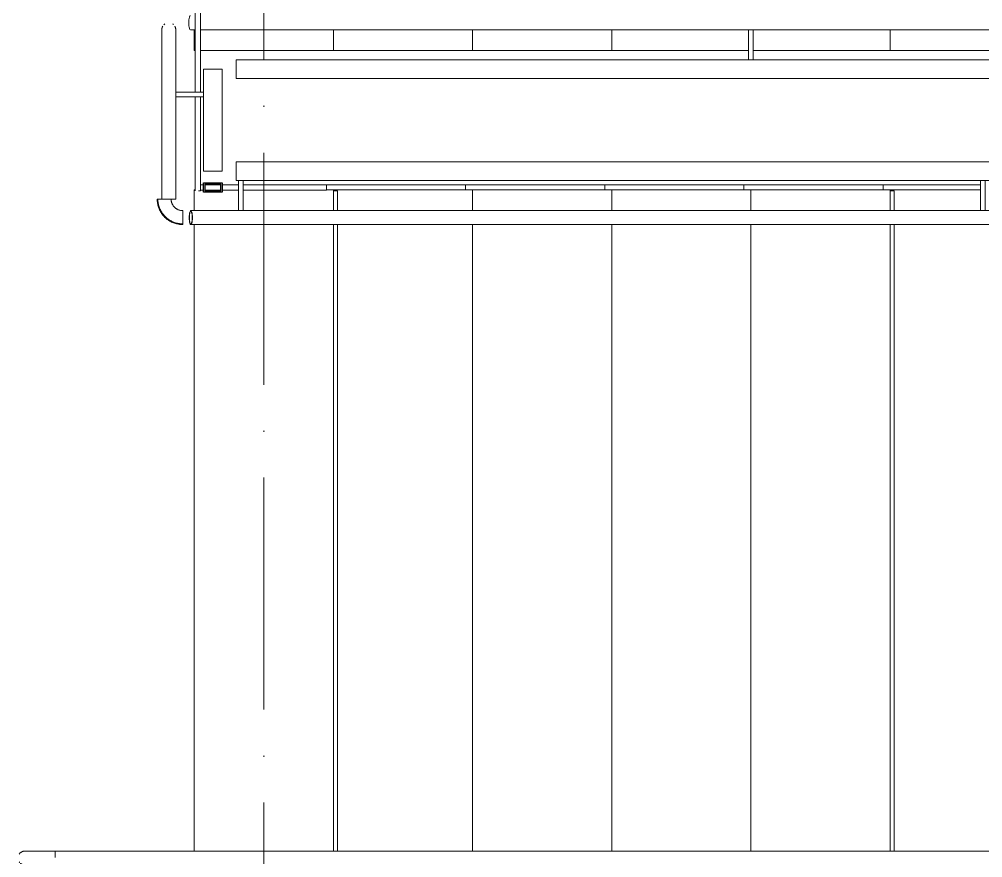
# Model space of a CAD drawing. Header units: millimetres. Extents: x -213536 to 1564669, y -45299 to 942238.
# Drawn here: x 516215 to 518292, y 425496 to 427303 of the extents above; entities that cross this region are included whole.
import ezdxf

# ---------------------------------------------------------------- set-up
doc = ezdxf.new("R2010")
doc.units = ezdxf.units.MM
doc.linetypes.add('50_200_ШТРИХ_1Т_ш5_п1_п1_', pattern=[700, 500, -100, 0, -100])
for name, color, linetype, lineweight in [('0-1', 7, 'Continuous', 5), ('0-2', 7, 'Continuous', 9), ('3) ЖБ 4м', 3, 'Continuous', 30), ('Контуры', 7, 'Continuous', 9), ('Линии подступенков', 7, 'Continuous', 9), ('Линии свеса', 7, 'Continuous', 9), ('Ограждение', 7, 'Continuous', 9), ('Ограждение-1', 7, 'Continuous', 25), ('Оси-2', 7, '50_200_ШТРИХ_1Т_ш5_п1_п1_', 9), ('Стены', 7, 'Continuous', 9)]:
    doc.layers.add(name, color=color, linetype=linetype, lineweight=lineweight)
doc.layers.get('0-2').off()

# ---------------------------------------------------------------- blocks, each defined once
blk = doc.blocks.new('Ось 3 этаж')
at = {"layer": 'Оси-2'}
blk.add_line((516742.1, 423014.8), (516742.1, 476626.8), dxfattribs=at)
blk = doc.blocks.new('О_Элемент ограждения_Обод_Труба_ГОСТ 8645-68 - О_Элемент ограждения_Обод_Труба_ГОСТ 8645-68-30985916-АИ2_03_План отделки стен 3-го этажа _Часть 2_')
at = {"layer": 'Ограждение'}
for p, q in [((-3720, 20), (0, 20)), ((-3720, -20), (-3720, 20)), ((0, 20), (0, -20)), ((0, -20), (-3720, -20))]:
    blk.add_line(p, q, dxfattribs=at)
blk = doc.blocks.new('О_Элемент поручня_Маршевый_Труба_ГОСТ 8732-78 - О_Элемент поручня_Маршевый_Труба_ГОСТ 8732-78-V101-АИ2_03_План отделки стен 3-го этажа _Часть 2_')
at = {"layer": 'Ограждение'}
for p, q in [((-31.9, 0), (-3926, 0)), ((-9.9, 0), (-19.9, 0))]:
    blk.add_line(p, q, dxfattribs=at)
at = {"layer": 'Ограждение', "flags": 128}
for points in [[(-6.3, -15), (-6.4, -11.7), (-6.7, -8.5), (-7.1, -5.6), (-7.7, -3.3), (-8.3, -1.5), (-9.1, -0.4), (-9.9, 0)], [(-9.9, -30), (-9.1, -29.6), (-8.3, -28.5), (-7.7, -26.7), (-7.1, -24.4), (-6.7, -21.5), (-6.4, -18.3), (-6.3, -15)]]:
    blk.add_lwpolyline(points, dxfattribs=at)
blk = doc.blocks.new('О_Элемент ограждения_Обод_Труба_ГОСТ 8645-68 - О_Элемент ограждения_Обод_Труба_ГОСТ 8645-68-31294175-АИ2_03_План отделки стен 3-го этажа _Часть 2_')
at = {"layer": 'Ограждение'}
for p, q in [((-220, 20), (0, 20)), ((-220, -20), (-220, 20)), ((0, 20), (0, -20)), ((-169.8, -20), (-220, -20)), ((0, -20), (-160.2, -20))]:
    blk.add_line(p, q, dxfattribs=at)
blk = doc.blocks.new('О_Элемент поручня_Маршевый_Труба_ГОСТ 8732-78 - О_Элемент поручня_Маршевый_Труба_ГОСТ 8732-78-V102-АИ2_03_План отделки стен 3-го этажа _Часть 2_')
at = {"layer": 'Ограждение'}
for p, q in [((-9.9, 0), (-3926, 0)), ((-3926, -30), (-9.9, -30))]:
    blk.add_line(p, q, dxfattribs=at)
at = {"layer": 'Ограждение', "flags": 128}
for points in [[(-3929.5, -15), (-3929.4, -11.7), (-3929.1, -8.5), (-3928.7, -5.6), (-3928.2, -3.3), (-3927.5, -1.5), (-3926.7, -0.4), (-3926, 0)], [(-3922.4, -15), (-3922.5, -18.6), (-3922.8, -22), (-3923.3, -24.9), (-3923.9, -27.3), (-3924.7, -29), (-3925.5, -29.9), (-3926.4, -29.9), (-3927.2, -29), (-3928, -27.3), (-3928.6, -24.9), (-3929.1, -22), (-3929.4, -18.6), (-3929.5, -15)], [(-3922.8, -15), (-3922.9, -11.8), (-3923.1, -8.7), (-3923.6, -6), (-3924.1, -3.9), (-3924.8, -2.4), (-3925.6, -1.6), (-3926.3, -1.6), (-3927.1, -2.4), (-3927.8, -3.9), (-3928.3, -6), (-3928.8, -8.7), (-3929.1, -11.8), (-3929.1, -15)], [(-3929.1, -15), (-3929.1, -18.2), (-3928.8, -21.3), (-3928.3, -24), (-3927.8, -26.1), (-3927.1, -27.6), (-3926.3, -28.4), (-3925.6, -28.4), (-3924.8, -27.6), (-3924.1, -26.1), (-3923.6, -24), (-3923.1, -21.3), (-3922.9, -18.2), (-3922.8, -15)], [(-3926, 0), (-3925.2, -0.4), (-3924.4, -1.5), (-3923.7, -3.3), (-3923.2, -5.6), (-3922.8, -8.5), (-3922.5, -11.7), (-3922.4, -15)]]:
    blk.add_lwpolyline(points, dxfattribs=at)
blk = doc.blocks.new('О_Кронштейн_Форма Г_Круг_ГОСТ 2590-2006 - О_Кронштейн_Форма Г_Круг_ГОСТ 2590-2006-31422595-АИ2_03_План отделки стен 3-го этажа _Часть 2_')
at = {"layer": 'Ограждение'}
for p, q in [((5894.2, 1665), (5894.2, 1720)), ((5904.2, 1720), (5904.2, 1665))]:
    blk.add_line(p, q, dxfattribs=at)
at = {"layer": 'Ограждение', "flags": 128}
for points in [[(5894.2, 1655), (5894.2, 1655.9), (5894.2, 1656.9), (5894.2, 1657.8), (5894.2, 1658.8), (5894.2, 1659.8), (5894.2, 1660.8), (5894.2, 1661.7), (5894.2, 1662.7), (5894.2, 1663.7), (5894.2, 1664.7), (5894.2, 1665)], [(5904.2, 1665), (5904.2, 1664), (5904.2, 1663), (5904.2, 1662), (5904.2, 1661), (5904.2, 1660), (5904.2, 1659.1), (5904.2, 1658.1), (5904.2, 1657.1), (5904.2, 1656.2), (5904.2, 1655.3)]]:
    blk.add_lwpolyline(points, dxfattribs=at)
blk = doc.blocks.new('О_Элемент ограждения_Обод_Труба_ГОСТ 86451 - О_Элемент ограждения_Обод_Труба_ГОСТ 8645-68 2-33131214-АИ2_03_План отделки стен 3-го этажа _Часть 2_')
at = {"layer": 'Ограждение-1'}
for p, q in [((-1820, 20), (-1800, 20)), ((-1820, -20), (-1820, 20)), ((-1817, 17), (-1817, -17)), ((-1803, 17), (-1817, 17)), ((-1803, -17), (-1803, 17)), ((-1800, 20), (-1800, -20)), ((-20, -20), (-20, 20)), ((-20, 20), (0, 20)), ((-17, 17), (-17, -17)), ((-3, 17), (-17, 17)), ((-3, -17), (-3, 17)), ((0, 20), (0, -20)), ((-1800, -20), (-1820, -20)), ((-1817, -17), (-1803, -17)), ((0, -20), (-20, -20)), ((-17, -17), (-3, -17))]:
    blk.add_line(p, q, dxfattribs=at)
blk = doc.blocks.new('О_Элемент поручня_Площадочный_Двухуровневый_ГОСТ 8732-78 - О_Элемент поручня_Площадочный_Двухуровневый_ГОСТ 8732-78 2-33683547-АИ2_03_План отделки стен 3-го этажа _Часть 2_')
at = {"layer": 'Ограждение'}
for p, q in [((310, -10), (0, -10)), ((0, -25), (0, -18.8)), ((0, -40), (0, -25)), ((0, -40), (310, -40))]:
    blk.add_line(p, q, dxfattribs=at)
at = {"layer": 'Ограждение', "flags": 128}
for points in [[(310, -10), (312.2, -10), (314.4, -10), (316.6, -10), (318.8, -10), (320.9, -10), (323.1, -10), (325.2, -10), (327.3, -10), (329.4, -10), (331.4, -10), (333.4, -10), (335.4, -10), (337.3, -10), (339.2, -10), (341.1, -10), (342.8, -10), (344.6, -10), (346.3, -10), (347.9, -10), (349.5, -10), (351, -10), (352.4, -10), (353.8, -10), (355.1, -10), (356.3, -10), (357.4, -10), (358.5, -10), (359.5, -10), (360.4, -10), (361.3, -10), (362, -10), (362.7, -10), (363.3, -10), (363.8, -10), (364.2, -10), (364.5, -10), (364.8, -10), (364.9, -10), (365, -10), (365, -10)], [(365, -10), (365, -10), (364.8, -10), (364.6, -10), (364.3, -10), (363.9, -10), (363.4, -10), (362.9, -10), (362.2, -10), (361.5, -10), (360.7, -10), (359.8, -10), (358.8, -10), (357.7, -10), (356.6, -10), (355.4, -10), (354.1, -10), (352.8, -10), (351.3, -10), (349.9, -10), (348.3, -10), (346.7, -10), (345, -10), (343.3, -10), (341.5, -10), (339.7, -10), (337.8, -10), (335.9, -10), (334, -10), (332, -10), (329.9, -10), (327.9, -10), (325.8, -10), (323.6, -10), (321.5, -10), (319.3, -10), (317.2, -10), (315, -10), (312.8, -10), (310.6, -10), (310, -10)], [(365, -10), (365.6, -10), (366.2, -10), (366.8, -10.1), (367.4, -10.2), (368, -10.3), (368.6, -10.4), (369.1, -10.6), (369.7, -10.8), (370.3, -11), (370.8, -11.2), (371.4, -11.4), (371.9, -11.7), (372.5, -12)], [(375.8, -14.5), (376.2, -15), (376.6, -15.4), (376.9, -15.9), (377.3, -16.4)], [(310, -40), (312.2, -40), (314.4, -40), (316.6, -40), (318.8, -40), (320.9, -40), (323.1, -40), (325.2, -40), (327.3, -40), (329.4, -40), (331.4, -40), (333.4, -40), (335.4, -40), (337.3, -40), (339.2, -40), (341.1, -40), (342.8, -40), (344.6, -40), (346.3, -40), (347.9, -40), (349.5, -40), (351, -40), (352.4, -40), (353.8, -40), (355.1, -40), (356.3, -40), (357.4, -40), (358.5, -40), (359.5, -40), (360.4, -40), (361.3, -40), (362, -40), (362.7, -40), (363.3, -40), (363.8, -40), (364.2, -40), (364.5, -40), (364.8, -40), (364.9, -40), (365, -40), (365, -40)], [(365, -40), (365, -40), (364.8, -40), (364.6, -40), (364.3, -40), (363.9, -40), (363.4, -40), (362.9, -40), (362.2, -40), (361.5, -40), (360.7, -40), (359.8, -40), (358.8, -40), (357.7, -40), (356.6, -40), (355.4, -40), (354.1, -40), (352.8, -40), (351.3, -40), (349.9, -40), (348.3, -40), (346.7, -40), (345, -40), (343.3, -40), (341.5, -40), (339.7, -40), (337.8, -40), (335.9, -40), (334, -40), (332, -40), (329.9, -40), (327.9, -40), (325.8, -40), (323.6, -40), (321.5, -40), (319.3, -40), (317.2, -40), (315, -40), (312.8, -40), (310.6, -40)], [(372.6, -37.9), (372.1, -38.2), (371.5, -38.5), (371, -38.8), (370.4, -39), (369.9, -39.2), (369.3, -39.4), (368.7, -39.5), (368.1, -39.7), (367.5, -39.8), (367, -39.9), (366.4, -39.9), (365.8, -40), (365.2, -40), (365, -40)], [(377.4, -33.5), (377, -34), (376.7, -34.4), (376.3, -34.9), (375.9, -35.3)]]:
    blk.add_lwpolyline(points, dxfattribs=at)
blk = doc.blocks.new('О_Кронштейн_Форма Г_Круг_ГОСТ 25902 - О_Кронштейн_Форма Г_Круг_ГОСТ 2590-2006-31482955-АИ2_03_План отделки стен 3-го этажа _Часть 2_')
at = {"layer": 'Ограждение'}
for p, q in [((2220, 1909.8), (2170, 1909.8)), ((2170, 1899.8), (2220, 1899.8)), ((2220, 1909.8), (2220, 1904.8)), ((2220, 1904.8), (2220, 1899.8))]:
    blk.add_line(p, q, dxfattribs=at)
at = {"layer": 'Ограждение', "flags": 128}
for points in [[(2160, 1909.8), (2160.9, 1909.8), (2161.9, 1909.8), (2162.8, 1909.8), (2163.8, 1909.8), (2164.8, 1909.8), (2165.8, 1909.8), (2166.7, 1909.8), (2167.7, 1909.8), (2168.7, 1909.8), (2169.7, 1909.8), (2170, 1909.8)], [(2170, 1899.8), (2169, 1899.8), (2168, 1899.8), (2167, 1899.8), (2166, 1899.8), (2165, 1899.8), (2164.1, 1899.8), (2163.1, 1899.8), (2162.1, 1899.8), (2161.2, 1899.8), (2160.3, 1899.8)]]:
    blk.add_lwpolyline(points, dxfattribs=at)
blk = doc.blocks.new('О_Элемент поручня_Загиб_Труба_ГОСТ 87321 - О_Элемент поручня_Загиб_Труба_ГОСТ 8732-78 2-31410520-АИ2_03_План отделки стен 3-го этажа _Часть 2_')
at = {"layer": 'Ограждение'}
for p, q in [((2120, 1679.8), (2138.9, 1679.8)), ((2120.5, 1679.8), (2120, 1679.8)), ((2175, 1654.3), (2175, 1654.8)), ((2175, 1654.8), (2175, 1624.8)), ((2175, 1624.8), (2175, 1625.3))]:
    blk.add_line(p, q, dxfattribs=at)
at = {"layer": 'Ограждение', "flags": 128}
for points in [[(2120, 1679.8), (2120, 1677.6), (2120.2, 1675.4), (2120.4, 1673.3), (2120.7, 1671.1), (2121.1, 1668.9), (2121.6, 1666.8), (2122.1, 1664.6), (2122.8, 1662.5), (2123.5, 1660.5), (2124.3, 1658.4), (2125.2, 1656.4), (2126.2, 1654.4), (2127.3, 1652.5), (2128.4, 1650.6), (2129.6, 1648.8), (2130.9, 1647), (2132.2, 1645.3), (2133.7, 1643.6), (2135.1, 1641.9), (2136.7, 1640.4), (2138.3, 1638.9), (2140, 1637.4), (2141.7, 1636.1), (2143.5, 1634.8), (2145.3, 1633.6), (2147.2, 1632.4), (2149.1, 1631.3), (2151, 1630.3), (2153, 1629.4), (2155.1, 1628.6), (2157.1, 1627.8), (2159.2, 1627.1), (2161.4, 1626.6), (2163.5, 1626.1), (2165.7, 1625.6), (2167.8, 1625.3), (2170, 1625.1), (2172.2, 1624.9), (2174.4, 1624.8), (2175, 1624.8)], [(2121.5, 1679.8), (2121.5, 1677.7), (2121.7, 1675.6), (2121.9, 1673.4), (2122.2, 1671.3), (2122.6, 1669.2), (2123, 1667.1), (2123.6, 1665.1), (2124.2, 1663), (2124.9, 1661), (2125.7, 1659), (2126.6, 1657.1), (2127.5, 1655.1), (2128.6, 1653.3), (2129.7, 1651.4), (2130.8, 1649.6), (2132.1, 1647.9), (2133.4, 1646.2), (2134.8, 1644.6), (2136.2, 1643), (2137.7, 1641.5), (2139.3, 1640), (2140.9, 1638.6), (2142.6, 1637.3), (2144.3, 1636), (2146.1, 1634.8), (2147.9, 1633.7), (2149.8, 1632.7), (2151.7, 1631.7), (2153.6, 1630.8), (2155.6, 1630), (2157.6, 1629.2), (2159.7, 1628.6), (2161.7, 1628), (2163.8, 1627.5), (2165.9, 1627.1), (2168, 1626.8), (2170.1, 1626.6), (2172.3, 1626.4), (2174.4, 1626.3), (2175, 1626.3)], [(2175, 1654.8), (2174, 1654.9), (2173, 1654.9), (2172, 1655), (2171, 1655.2), (2170, 1655.3), (2169.1, 1655.6), (2168.1, 1655.8), (2167.1, 1656.1), (2166.2, 1656.4), (2165.3, 1656.8), (2164.4, 1657.2), (2163.5, 1657.7), (2162.6, 1658.1), (2161.7, 1658.7), (2160.9, 1659.2), (2160.1, 1659.8), (2159.3, 1660.4), (2158.5, 1661), (2157.8, 1661.7), (2157.1, 1662.4), (2156.4, 1663.2), (2155.7, 1663.9), (2155.1, 1664.7), (2154.5, 1665.5), (2154, 1666.3), (2153.4, 1667.2), (2153, 1668.1), (2152.5, 1668.9), (2152.1, 1669.9), (2151.7, 1670.8), (2151.4, 1671.7), (2151, 1672.7), (2150.8, 1673.6), (2150.6, 1674.6), (2150.4, 1675.6), (2150.2, 1676.6), (2150.1, 1677.6), (2150, 1678.6), (2150, 1679.6), (2150, 1679.8)]]:
    blk.add_lwpolyline(points, dxfattribs=at)
blk = doc.blocks.new('О_Общий_Элемент поручня_Площадочный_Двухуровневый_С подрезкой_ГОСТ 8732-78 - О_Общий_Элемент поручня_Площадочный_Двухуровневый_С подрезкой_ГОСТ 8732-78-31370358-АИ2_03_План отделки стен 3-го этажа _Часть 2_')
at = {"layer": 'Ограждение'}
for p, q in [((20, 40), (0, 40)), ((0, 10), (20, 10))]:
    blk.add_line(p, q, dxfattribs=at)
at = {"layer": 'Ограждение', "flags": 128}
for points in [[(20, 40), (21.8, 40), (23.6, 40), (25.4, 40), (27.2, 40), (28.9, 40), (30.7, 40), (32.4, 40), (34.2, 40), (35.9, 40), (37.5, 40), (39.2, 40), (40.8, 40), (42.4, 40), (43.9, 40), (45.4, 40), (46.9, 40), (48.3, 40), (49.7, 40), (51, 40), (52.3, 40), (53.5, 40), (54.7, 40), (55.8, 40), (56.9, 40), (57.9, 40), (58.8, 40), (59.7, 40), (60.5, 40), (61.3, 40), (61.9, 40), (62.6, 40), (63.1, 40), (63.6, 40), (64, 40), (64.3, 40), (64.6, 40), (64.8, 40), (64.9, 40), (65, 40), (65, 40)], [(65, 40), (65, 40), (64.9, 40), (64.7, 40), (64.4, 40), (64.1, 40), (63.7, 40), (63.2, 40), (62.7, 40), (62.1, 40), (61.4, 40), (60.7, 40), (59.9, 40), (59.1, 40), (58.1, 40), (57.1, 40), (56.1, 40), (55, 40), (53.8, 40), (52.6, 40), (51.4, 40), (50, 40), (48.7, 40), (47.3, 40), (45.8, 40), (44.3, 40), (42.8, 40), (41.2, 40), (39.6, 40), (38, 40), (36.3, 40), (34.6, 40), (32.9, 40), (31.2, 40), (29.4, 40), (27.6, 40), (25.9, 40), (24.1, 40), (22.3, 40), (20.5, 40), (20, 40)], [(65, 40), (65.6, 40), (66.2, 40), (66.8, 39.9), (67.4, 39.8), (68, 39.7), (68.6, 39.6), (69.1, 39.4), (69.7, 39.2), (70.3, 39), (70.8, 38.8), (71.4, 38.6), (71.9, 38.3), (72.5, 38), (73, 37.7), (73.5, 37.4), (74, 37), (74.4, 36.7), (74.9, 36.3)], [(76.2, 35), (76.6, 34.6), (76.9, 34.1), (77.3, 33.6)], [(20, 10), (21.8, 10), (23.6, 10), (25.4, 10), (27.2, 10), (28.9, 10), (30.7, 10), (32.4, 10), (34.2, 10), (35.9, 10), (37.5, 10), (39.2, 10), (40.8, 10), (42.4, 10), (43.9, 10), (45.4, 10), (46.9, 10), (48.3, 10), (49.7, 10), (51, 10), (52.3, 10), (53.5, 10), (54.7, 10), (55.8, 10), (56.9, 10), (57.9, 10), (58.8, 10), (59.7, 10), (60.5, 10), (61.3, 10), (61.9, 10), (62.6, 10), (63.1, 10), (63.6, 10), (64, 10), (64.3, 10), (64.6, 10), (64.8, 10), (64.9, 10), (65, 10), (65, 10)], [(65, 10), (65, 10), (64.9, 10), (64.7, 10), (64.4, 10), (64.1, 10), (63.7, 10), (63.2, 10), (62.7, 10), (62.1, 10), (61.4, 10), (60.7, 10), (59.9, 10), (59.1, 10), (58.1, 10), (57.1, 10), (56.1, 10), (55, 10), (53.8, 10), (52.6, 10), (51.4, 10), (50, 10), (48.7, 10), (47.3, 10), (45.8, 10), (44.3, 10), (42.8, 10), (41.2, 10), (39.6, 10), (38, 10), (36.3, 10), (34.6, 10), (32.9, 10), (31.2, 10), (29.4, 10), (27.6, 10), (25.9, 10), (24.1, 10), (22.3, 10), (20.5, 10)], [(77.4, 16.5), (77, 16), (76.7, 15.6), (76.3, 15.1), (75.9, 14.7), (75.5, 14.2), (75, 13.8), (74.6, 13.4), (74.1, 13.1), (73.6, 12.7), (73.1, 12.4), (72.6, 12.1), (72.1, 11.8), (71.5, 11.5), (71, 11.2), (70.4, 11), (69.9, 10.8), (69.3, 10.6), (68.7, 10.5), (68.1, 10.3), (67.5, 10.2), (67, 10.1), (66.4, 10.1), (65.8, 10), (65.2, 10), (65, 10)]]:
    blk.add_lwpolyline(points, dxfattribs=at)
blk = doc.blocks.new('О_Элемент поручня_Пристенный_Труба_ГОСТ 8732-78 - О_Элемент поручня_Пристенный_Труба_ГОСТ 8732-78-31382400-АИ2_03_План отделки стен 3-го этажа _Часть 2_')
at = {"layer": 'Ограждение'}
for p, q in [((300, 30), (-4500, 30)), ((-4500, 30), (-4500, 16.1))]:
    blk.add_line(p, q, dxfattribs=at)
blk = doc.blocks.new('0125-Р-ОО-Ш2-АР-о_23_10_2024_rvt-1-АИ2_03_План отделки стен 3-го этажа _Часть 2_')
at = {"layer": 'Контуры'}
for p, q in [((85900, 2045), (85900, 2000)), ((85900, 2000), (85901.5, 2000)), ((85913.5, 2000), (86200, 2000)), ((86200, 2000), (86500, 2000)), ((86500, 2000), (86800, 2000)), ((86800, 2000), (87095.4, 2000)), ((87104.8, 2000), (87400, 2000)), ((87400, 2000), (87700, 2000)), ((85900, 1655), (85900, 1700)), ((85901.5, 1700), (85900, 1700)), ((86200, 1700), (86185, 1700)), ((86500, 1700), (86200, 1700)), ((86800, 1700), (86500, 1700)), ((87100, 1700), (86800, 1700)), ((87400, 1700), (87100, 1700)), ((87595.2, 1700), (87400, 1700)), ((85900, 275), (85900, 1625.1))]:
    blk.add_line(p, q, dxfattribs=at)
at = {"layer": 'Линии подступенков'}
for p, q in [((85900, 2045), (85900, 2000)), ((86200, 2045), (86200, 2000)), ((86500, 2045), (86500, 2000)), ((86800, 2045), (86800, 2000)), ((87400, 2045.4), (87400, 2000)), ((86200, 1655), (86200, 1700)), ((86500, 1654.9), (86500, 1700)), ((86800, 1654.9), (86800, 1700)), ((87100, 1654.9), (87100, 1700)), ((87400, 1654.6), (87400, 1700)), ((86200, 275), (86200, 1625.1)), ((86500, 275), (86500, 1625.2)), ((86800, 275), (86800, 1625.2)), ((87100, 275), (87100, 1625.2)), ((87400, 275), (87400, 1625.2))]:
    blk.add_line(p, q, dxfattribs=at)
at = {"layer": 'Линии свеса'}
for p, q in [((86200, 2045), (86200, 2000)), ((86500, 2045), (86500, 2000)), ((86800, 2045), (86800, 2000)), ((87400, 2045.4), (87400, 2000)), ((86200, 1655), (86200, 1700)), ((86500, 1654.9), (86500, 1700)), ((86800, 1654.9), (86800, 1700)), ((87100, 1654.9), (87100, 1700)), ((87400, 1654.6), (87400, 1700)), ((86200, 275), (86200, 1625.1)), ((86500, 275), (86500, 1625.2)), ((86800, 275), (86800, 1625.2)), ((87100, 275), (87100, 1625.2)), ((87400, 275), (87400, 1625.2))]:
    blk.add_line(p, q, dxfattribs=at)
at = {"layer": '0-2'}
for name, p, rotation in [('О_Элемент ограждения_Обод_Труба_ГОСТ 86451 - О_Элемент ограждения_Обод_Труба_ГОСТ 8645-68 2-33131214-АИ2_03_План отделки стен 3-го этажа _Часть 2_', (85940, 1695), 269.9999999999997), ('О_Элемент поручня_Площадочный_Двухуровневый_ГОСТ 8732-78 - О_Элемент поручня_Площадочный_Двухуровневый_ГОСТ 8732-78 2-33683547-АИ2_03_План отделки стен 3-го этажа _Часть 2_', (85820, 1680), 89.99999999999993), ('О_Элемент поручня_Маршевый_Труба_ГОСТ 8732-78 - О_Элемент поручня_Маршевый_Труба_ГОСТ 8732-78-V101-АИ2_03_План отделки стен 3-го этажа _Часть 2_', (85881.6, 2045), 180), ('О_Кронштейн_Форма Г_Круг_ГОСТ 2590-2006 - О_Кронштейн_Форма Г_Круг_ГОСТ 2590-2006-31422595-АИ2_03_План отделки стен 3-го этажа _Часть 2_', (92999.2, 3700), 180), ('О_Элемент ограждения_Обод_Труба_ГОСТ 8645-68 - О_Элемент ограждения_Обод_Труба_ГОСТ 8645-68-30985916-АИ2_03_План отделки стен 3-го этажа _Часть 2_', (85990, 1960), 180), ('О_Элемент ограждения_Обод_Труба_ГОСТ 8645-68 - О_Элемент ограждения_Обод_Труба_ГОСТ 8645-68-31294175-АИ2_03_План отделки стен 3-го этажа _Часть 2_', (85940, 1740), 270.0000000000002), ('О_Общий_Элемент поручня_Площадочный_Двухуровневый_С подрезкой_ГОСТ 8732-78 - О_Общий_Элемент поручня_Площадочный_Двухуровневый_С подрезкой_ГОСТ 8732-78-31370358-АИ2_03_План отделки стен 3-го этажа _Часть 2_', (85600, 285), 180)]:
    blk.add_blockref(name, p, dxfattribs=dict(at, rotation=rotation))
for name, p in [('О_Кронштейн_Форма Г_Круг_ГОСТ 25902 - О_Кронштейн_Форма Г_Круг_ГОСТ 2590-2006-31482955-АИ2_03_План отделки стен 3-го этажа _Часть 2_', (83700, 0.2)), ('О_Элемент ограждения_Обод_Труба_ГОСТ 8645-68 - О_Элемент ограждения_Обод_Труба_ГОСТ 8645-68-30985916-АИ2_03_План отделки стен 3-го этажа _Часть 2_', (89710, 1740)), ('О_Кронштейн_Форма Г_Круг_ГОСТ 2590-2006 - О_Кронштейн_Форма Г_Круг_ГОСТ 2590-2006-31422595-АИ2_03_План отделки стен 3-го этажа _Часть 2_', (80100.8, 0)), ('О_Кронштейн_Форма Г_Круг_ГОСТ 2590-2006 - О_Кронштейн_Форма Г_Круг_ГОСТ 2590-2006-31422595-АИ2_03_План отделки стен 3-го этажа _Часть 2_', (81700.8, 0)), ('О_Элемент поручня_Загиб_Труба_ГОСТ 87321 - О_Элемент поручня_Загиб_Труба_ГОСТ 8732-78 2-31410520-АИ2_03_План отделки стен 3-го этажа _Часть 2_', (83700, 0.2)), ('О_Элемент поручня_Маршевый_Труба_ГОСТ 8732-78 - О_Элемент поручня_Маршевый_Труба_ГОСТ 8732-78-V102-АИ2_03_План отделки стен 3-го этажа _Часть 2_', (89818.4, 1655)), ('О_Элемент поручня_Пристенный_Труба_ГОСТ 8732-78 - О_Элемент поручня_Пристенный_Труба_ГОСТ 8732-78-31382400-АИ2_03_План отделки стен 3-го этажа _Часть 2_', (90100, 245))]:
    blk.add_blockref(name, p, dxfattribs=at)
blk = doc.blocks.new('3этНиз')
at = {"layer": 'Стены'}
for p, q in [((516605.6, 428773.4), (516605.6, 427145.3)), ((516593.6, 427145.3), (516593.6, 427865.4)), ((516593.6, 426932.9), (516593.6, 427135.8)), ((516605.6, 427135.7), (516605.6, 426932.9)), ((516605.6, 426946.4), (516612.1, 426946.4)), ((516615.1, 426946.4), (516649.1, 426946.4)), ((516652.1, 426946.4), (516687.3, 426946.4)), ((516696.8, 426946.4), (518287.3, 426946.4)), ((516877.1, 426934.4), (516877.1, 426946.4)), ((517177.1, 426935.4), (517177.1, 426946.4)), ((517477.1, 426935.4), (517477.1, 426946.4)), ((517777.1, 426935.4), (517777.1, 426946.4)), ((518077.1, 426935.4), (518077.1, 426946.4)), ((516605.6, 426932.9), (516601.1, 426932.9)), ((516612.1, 426934.4), (516605.6, 426934.4)), ((516649.3, 426934.4), (516614.9, 426934.4)), ((516687.3, 426934.4), (516652.1, 426934.4)), ((516877.1, 426934.4), (516696.7, 426934.4)), ((516892.1, 426890.4), (516892.1, 426932.9)), ((516892.1, 426932.9), (516901.1, 426932.9)), ((516901.1, 426932.9), (516901.1, 426890.4)), ((518092.1, 426890.1), (518092.1, 426932.9)), ((518092.1, 426932.9), (518101.1, 426932.9)), ((518101.1, 426932.9), (518101.1, 426890.1)), ((516892.1, 425510.4), (516892.1, 426860.6)), ((516901.1, 426860.6), (516901.1, 425510.4)), ((518092.1, 425510.4), (518092.1, 426860.7)), ((518101.1, 426860.7), (518101.1, 425510.4))]:
    blk.add_line(p, q, dxfattribs=at)
at = {"layer": '0-1'}
blk.add_blockref('0125-Р-ОО-Ш2-АР-о_23_10_2024_rvt-1-АИ2_03_План отделки стен 3-го этажа _Часть 2_', (430692.1, 425235.4), dxfattribs=at)

msp = doc.modelspace()

# ---------------------------------------------------------------- block references
at = {"color": 5, "lineweight": 30}
msp.add_blockref('Ось 3 этаж', (0, 0), dxfattribs=at)
at = {"layer": '3) ЖБ 4м'}
msp.add_blockref('3этНиз', (0, 0), dxfattribs=at)

doc.saveas('drawing.dxf')
